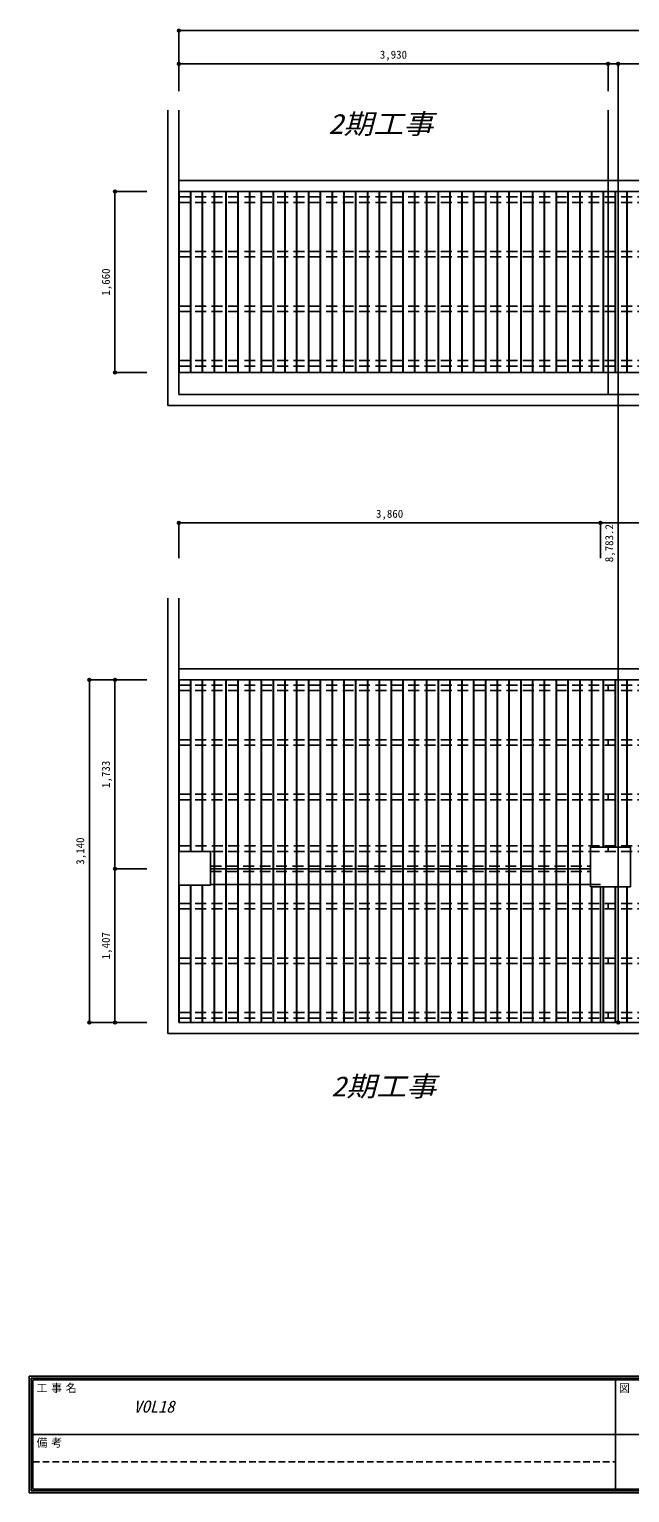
# Model space of a CAD drawing. Units: millimetres at full size, sheet at 1:50, with parts at other scales. Extents: x -9388 to 15553, y -6866 to 6649.
# Drawn here: x -9388 to -3890, y -6866 to 6543 of the extents above; entities that cross this region are included whole.
import ezdxf
from ezdxf.enums import TextEntityAlignment as Align

# ---------------------------------------------------------------- set-up
doc = ezdxf.new("R2010")
doc.units = ezdxf.units.MM
doc.header["$LTSCALE"] = 50
doc.header["$PDMODE"] = 32
doc.header["$PDSIZE"] = 25
doc.linetypes.add('DASHED1', pattern=[1.8, 1.2, -0.6])
doc.linetypes.add('DASHED2', pattern=[3, 2, -1])
for name, color, linetype in [('2-4_建具', 4, 'DASHED2'), ('2-6_設備', 3, 'Continuous'), ('2-A_建築見掛', 7, 'Continuous'), ('2-B_文字', 6, 'Continuous'), ('2-C_寸法', 4, 'Continuous'), ('F-B_文字', 3, 'Continuous')]:
    doc.layers.add(name, color=color, linetype=linetype)
doc.styles.add('ＭＳ ゴシック', font='')
doc.styles.get('ＭＳ ゴシック').set_extended_font_data('MS Gothic')

msp = doc.modelspace()

# ---------------------------------------------------------------- linework, layer by layer
at = {"layer": '2-4_建具'}
for p, q in [((-8018.46, 5006.87), (5821.54, 5006.87)), ((-8018.46, 5006.87), (-8018.46, 4956.87)), ((-4088.46, 5006.87), (-4088.46, 4956.87)), ((-8018.46, 4956.87), (5821.54, 4956.87)), ((-8018.46, 4506.87), (5821.54, 4506.87)), ((-8018.46, 4506.87), (-8018.46, 4456.87)), ((-8018.46, 4456.87), (5821.54, 4456.87)), ((-4088.46, 4506.87), (-4088.46, 4456.87)), ((-8018.46, 4006.87), (5821.54, 4006.87)), ((-8018.46, 4006.87), (-8018.46, 3956.87)), ((-8018.46, 3956.87), (5821.54, 3956.87)), ((-4088.46, 4006.87), (-4088.46, 3956.87)), ((-8018.46, 3506.87), (5821.54, 3506.87)), ((-8018.46, 3506.87), (-8018.46, 3456.87)), ((-4088.46, 3506.87), (-4088.46, 3456.87)), ((-8018.46, 3456.87), (5821.54, 3456.87)), ((-8018.46, 533.19), (5821.54, 533.19)), ((-8018.46, 533.19), (-8018.46, 483.19)), ((-8018.46, 483.19), (5821.54, 483.19)), ((-4088.46, 533.19), (-4088.46, 483.19)), ((-8018.46, 33.19), (5821.54, 33.19)), ((-8018.46, 33.19), (-8018.46, -16.81)), ((-4088.46, 33.19), (-4088.46, -16.81)), ((-8018.46, -16.81), (5821.54, -16.81)), ((-8018.46, -466.81), (5821.54, -466.81)), ((-8018.46, -466.81), (-8018.46, -516.81)), ((-8018.46, -516.81), (5821.54, -516.81)), ((-4088.46, -466.81), (-4088.46, -516.81)), ((-8016.96, -939.81), (5823.04, -939.81)), ((-8016.96, -939.81), (-8016.96, -989.81)), ((-8016.96, -989.81), (5823.04, -989.81)), ((-4086.96, -939.81), (-4086.96, -989.81)), ((-7728.46, -1124.81), (-4248.46, -1124.81)), ((-7728.46, -1124.81), (-7728.46, -1174.81)), ((-7728.46, -1174.81), (-4248.46, -1174.81)), ((-4248.46, -1124.81), (-4248.46, -1174.81)), ((-8018.46, -1466.81), (5821.54, -1466.81)), ((-8018.46, -1466.81), (-8018.46, -1516.81)), ((-4088.46, -1466.81), (-4088.46, -1516.81)), ((-8018.46, -1516.81), (5821.54, -1516.81)), ((-8018.46, -1966.81), (5821.54, -1966.81)), ((-8018.46, -1966.81), (-8018.46, -2016.81)), ((-4088.46, -1966.81), (-4088.46, -2016.81)), ((-8018.46, -2016.81), (5821.54, -2016.81)), ((-8018.46, -2466.81), (5821.54, -2466.81)), ((-8018.46, -2466.81), (-8018.46, -2516.81)), ((-8018.46, -2516.81), (5821.54, -2516.81)), ((-4088.46, -2466.81), (-4088.46, -2516.81))]:
    msp.add_line(p, q, dxfattribs=at)
at = {"layer": '2-6_設備'}
for p, q in [((-8016.96, 3396.87), (-8016.96, 5056.87)), ((-7911.96, 3396.87), (-7911.96, 5056.87)), ((-7908.96, 3396.87), (-7908.96, 5056.87)), ((-7803.96, 3396.87), (-7803.96, 5056.87)), ((-7800.96, 3396.87), (-7800.96, 5056.87)), ((-7695.96, 3396.87), (-7695.96, 5056.87)), ((-7692.96, 3396.87), (-7692.96, 5056.87)), ((-7587.96, 3396.87), (-7587.96, 5056.87)), ((-7584.96, 3396.87), (-7584.96, 5056.87)), ((-7479.96, 3396.87), (-7479.96, 5056.87)), ((-7476.96, 3396.87), (-7476.96, 5056.87)), ((-7371.96, 3396.87), (-7371.96, 5056.87)), ((-7368.96, 3396.87), (-7368.96, 5056.87)), ((-7263.96, 3396.87), (-7263.96, 5056.87)), ((-7260.96, 3396.87), (-7260.96, 5056.87)), ((-7155.96, 3396.87), (-7155.96, 5056.87)), ((-7152.96, 3396.87), (-7152.96, 5056.87)), ((-7047.96, 3396.87), (-7047.96, 5056.87)), ((-7044.96, 3396.87), (-7044.96, 5056.87)), ((-6939.96, 3396.87), (-6939.96, 5056.87)), ((-6936.96, 3396.87), (-6936.96, 5056.87)), ((-6831.96, 3396.87), (-6831.96, 5056.87)), ((-6828.96, 3396.87), (-6828.96, 5056.87)), ((-6723.96, 3396.87), (-6723.96, 5056.87)), ((-6720.96, 3396.87), (-6720.96, 5056.87)), ((-6615.96, 3396.87), (-6615.96, 5056.87)), ((-6612.96, 3396.87), (-6612.96, 5056.87)), ((-6507.96, 3396.87), (-6507.96, 5056.87)), ((-6504.96, 3396.87), (-6504.96, 5056.87)), ((-6399.96, 3396.87), (-6399.96, 5056.87)), ((-6396.96, 3396.87), (-6396.96, 5056.87)), ((-6291.96, 3396.87), (-6291.96, 5056.87)), ((-6288.96, 3396.87), (-6288.96, 5056.87)), ((-6183.96, 3396.87), (-6183.96, 5056.87)), ((-6180.96, 3396.87), (-6180.96, 5056.87)), ((-6075.96, 3396.87), (-6075.96, 5056.87)), ((-6072.96, 3396.87), (-6072.96, 5056.87)), ((-5967.96, 3396.87), (-5967.96, 5056.87)), ((-5964.96, 3396.87), (-5964.96, 5056.87)), ((-5859.96, 3396.87), (-5859.96, 5056.87)), ((-5856.96, 3396.87), (-5856.96, 5056.87)), ((-5751.96, 3396.87), (-5751.96, 5056.87)), ((-5748.96, 3396.87), (-5748.96, 5056.87)), ((-5643.96, 3396.87), (-5643.96, 5056.87)), ((-5640.96, 3396.87), (-5640.96, 5056.87)), ((-5535.96, 3396.87), (-5535.96, 5056.87)), ((-5532.96, 3396.87), (-5532.96, 5056.87)), ((-5427.96, 3396.87), (-5427.96, 5056.87)), ((-5424.96, 3396.87), (-5424.96, 5056.87)), ((-5319.96, 3396.87), (-5319.96, 5056.87)), ((-5316.96, 3396.87), (-5316.96, 5056.87)), ((-5211.96, 3396.87), (-5211.96, 5056.87)), ((-5208.96, 3396.87), (-5208.96, 5056.87)), ((-5103.96, 3396.87), (-5103.96, 5056.87)), ((-5100.96, 3396.87), (-5100.96, 5056.87)), ((-4995.96, 3396.87), (-4995.96, 5056.87)), ((-4992.96, 3396.87), (-4992.96, 5056.87)), ((-4887.96, 3396.87), (-4887.96, 5056.87)), ((-4884.96, 3396.87), (-4884.96, 5056.87)), ((-4779.96, 3396.87), (-4779.96, 5056.87)), ((-4776.96, 3396.87), (-4776.96, 5056.87)), ((-4671.96, 3396.87), (-4671.96, 5056.87)), ((-4668.96, 3396.87), (-4668.96, 5056.87)), ((-4563.96, 3396.87), (-4563.96, 5056.87)), ((-4560.96, 3396.87), (-4560.96, 5056.87)), ((-4455.96, 3396.87), (-4455.96, 5056.87)), ((-4452.96, 3396.87), (-4452.96, 5056.87)), ((-4347.96, 3396.87), (-4347.96, 5056.87)), ((-4344.96, 3396.87), (-4344.96, 5056.87)), ((-4239.96, 3396.87), (-4239.96, 5056.87)), ((-4236.96, 3396.87), (-4236.96, 5056.87)), ((-4131.96, 3396.87), (-4131.96, 5056.87)), ((-4128.96, 3396.87), (-4128.96, 5056.87)), ((-4023.96, 3396.87), (-4023.96, 5056.87)), ((-4020.96, 3396.87), (-4020.96, 5056.87)), ((-3915.96, 3396.87), (-3915.96, 5056.87)), ((-3912.96, 3396.87), (-3912.96, 5056.87)), ((-8016.96, -989.81), (-8016.96, 583.19)), ((-7911.96, -989.81), (-7911.96, 583.19)), ((-7908.96, -989.81), (-7908.96, 583.19)), ((-7803.96, -989.81), (-7803.96, 583.19)), ((-7800.96, -989.81), (-7800.96, 583.19)), ((-7695.96, -2556.81), (-7695.96, 583.19)), ((-7692.96, -2556.81), (-7692.96, 583.19)), ((-7587.96, -2556.81), (-7587.96, 583.19)), ((-7584.96, -2556.81), (-7584.96, 583.19)), ((-7479.96, -2556.81), (-7479.96, 583.19)), ((-7476.96, -2556.81), (-7476.96, 583.19)), ((-7371.96, -2556.81), (-7371.96, 583.19)), ((-7368.96, -2556.81), (-7368.96, 583.19)), ((-7263.96, -2556.81), (-7263.96, 583.19)), ((-7260.96, -2556.81), (-7260.96, 583.19)), ((-7155.96, -2556.81), (-7155.96, 583.19)), ((-7152.96, -2556.81), (-7152.96, 583.19)), ((-7047.96, -2556.81), (-7047.96, 583.19)), ((-7044.96, -2556.81), (-7044.96, 583.19)), ((-6939.96, -2556.81), (-6939.96, 583.19)), ((-6936.96, -2556.81), (-6936.96, 583.19)), ((-6831.96, -2556.81), (-6831.96, 583.19)), ((-6828.96, -2556.81), (-6828.96, 583.19)), ((-6723.96, -2556.81), (-6723.96, 583.19)), ((-6720.96, -2556.81), (-6720.96, 583.19)), ((-6615.96, -2556.81), (-6615.96, 583.19)), ((-6612.96, -2556.81), (-6612.96, 583.19)), ((-6507.96, -2556.81), (-6507.96, 583.19)), ((-6504.96, -2556.81), (-6504.96, 583.19)), ((-6399.96, -2556.81), (-6399.96, 583.19)), ((-6396.96, -2556.81), (-6396.96, 583.19)), ((-6291.96, -2556.81), (-6291.96, 583.19)), ((-6288.96, -2556.81), (-6288.96, 583.19)), ((-6183.96, -2556.81), (-6183.96, 583.19)), ((-6180.96, -2556.81), (-6180.96, 583.19)), ((-6075.96, -2556.81), (-6075.96, 583.19)), ((-6072.96, -2556.81), (-6072.96, 583.19)), ((-5967.96, -2556.81), (-5967.96, 583.19)), ((-5964.96, -2556.81), (-5964.96, 583.19)), ((-5859.96, -2556.81), (-5859.96, 583.19)), ((-5856.96, -2556.81), (-5856.96, 583.19)), ((-5751.96, -2556.81), (-5751.96, 583.19)), ((-5748.96, -2556.81), (-5748.96, 583.19)), ((-5643.96, -2556.81), (-5643.96, 583.19)), ((-5640.96, -2556.81), (-5640.96, 583.19)), ((-5535.96, -2556.81), (-5535.96, 583.19)), ((-5532.96, -2556.81), (-5532.96, 583.19)), ((-5427.96, -2556.81), (-5427.96, 583.19)), ((-5424.96, -2556.81), (-5424.96, 583.19)), ((-5319.96, -2556.81), (-5319.96, 583.19)), ((-5316.96, -2556.81), (-5316.96, 583.19)), ((-5211.96, -2556.81), (-5211.96, 583.19)), ((-5208.96, -2556.81), (-5208.96, 583.19)), ((-5103.96, -2556.81), (-5103.96, 583.19)), ((-5100.96, -2556.81), (-5100.96, 583.19)), ((-4995.96, -2556.81), (-4995.96, 583.19)), ((-4992.96, -2556.81), (-4992.96, 583.19)), ((-4887.96, -2556.81), (-4887.96, 583.19)), ((-4884.96, -2556.81), (-4884.96, 583.19)), ((-4779.96, -2556.81), (-4779.96, 583.19)), ((-4776.96, -2556.81), (-4776.96, 583.19)), ((-4671.96, -2556.81), (-4671.96, 583.19)), ((-4668.96, -2556.81), (-4668.96, 583.19)), ((-4563.96, -2556.81), (-4563.96, 583.19)), ((-4560.96, -2556.81), (-4560.96, 583.19)), ((-4455.96, -2556.81), (-4455.96, 583.19)), ((-4452.96, -2556.81), (-4452.96, 583.19)), ((-4347.96, -2556.81), (-4347.96, 583.19)), ((-4344.96, -2556.81), (-4344.96, 583.19)), ((-4239.96, -951.81), (-4239.96, 583.19)), ((-4236.96, -951.81), (-4236.96, 583.19)), ((-4131.96, -951.81), (-4131.96, 583.19)), ((-4128.96, -951.81), (-4128.96, 583.19)), ((-4023.96, -951.81), (-4023.96, 583.19)), ((-4020.96, -951.81), (-4020.96, 583.19)), ((-3915.96, -951.81), (-3915.96, 583.19)), ((-3912.96, -951.81), (-3912.96, 583.19)), ((-7728.46, -1149.81), (-4248.46, -1149.81)), ((-8016.96, -2556.81), (-8016.96, -1299.81)), ((-7911.96, -2556.81), (-7911.96, -1299.81)), ((-7908.96, -2556.81), (-7908.96, -1299.81)), ((-7803.96, -2556.81), (-7803.96, -1299.81)), ((-7800.96, -2556.81), (-7800.96, -1299.81)), ((-4239.96, -2556.81), (-4239.96, -1313.81)), ((-4236.96, -2556.81), (-4236.96, -1313.81)), ((-4131.96, -2556.81), (-4131.96, -1313.81)), ((-4128.96, -2556.81), (-4128.96, -1313.81)), ((-4023.96, -2556.81), (-4023.96, -1313.81)), ((-4020.96, -2556.81), (-4020.96, -1313.81)), ((-3915.96, -2556.81), (-3915.96, -1313.81)), ((-3912.96, -2556.81), (-3912.96, -1313.81))]:
    msp.add_line(p, q, dxfattribs=at)
at = {"layer": '2-A_建築見掛'}
for p, q in [((-8118.46, 5802.75), (-8118.46, 3096.87)), ((-8018.46, 5802.75), (-8018.46, 3196.87)), ((-4088.46, 5802.75), (-4088.46, 3192.18)), ((-8018.46, 5156.87), (5821.54, 5156.87)), ((-8018.46, 5056.87), (5821.54, 5056.87)), ((-8018.46, 3396.87), (5821.54, 3396.87)), ((-8118.46, 3096.87), (5921.54, 3096.87)), ((-8018.46, 3196.87), (5821.54, 3196.87)), ((-8018.46, 683.19), (5821.54, 683.19)), ((-8018.46, 583.19), (5821.54, 583.19)), ((-4248.46, -951.81), (-4248.46, -1313.81)), ((-8018.46, -1299.81), (-7728.46, -1299.81)), ((-7728.46, -1291.81), (-4158.46, -1291.81)), ((-4248.46, -1313.81), (-3883.46, -1313.81)), ((-4158.46, -1313.81), (-4158.46, -2556.81))]:
    msp.add_line(p, q, dxfattribs=at)
for points in [[(-8118.46, 1329.07), (-8118.46, -2656.81), (5921.54, -2656.81)], [(-8018.46, 1329.07), (-8018.46, -2556.81), (5821.54, -2556.81)], [(-8018.46, -989.81), (-7728.46, -989.81), (-7728.46, -1299.81)], [(-4248.46, -951.81), (-3883.46, -951.81), (-3883.46, -1313.81)]]:
    msp.add_lwpolyline(points, dxfattribs=at)
at = {"layer": '2-C_寸法'}
for p, q in [((-8018.46, 6530.09), (-8018.46, 6226.35)), ((-8018.46, 6530.09), (5821.54, 6530.09)), ((-8018.46, 6226.35), (-8018.46, 5975.73)), ((-8018.46, 6226.35), (-4088.46, 6226.35)), ((-4088.46, 6226.35), (-4088.46, 5975.73)), ((-4088.46, 6226.35), (1891.54, 6226.35)), ((-3994.74, 6226.35), (-4088.46, 6226.35)), ((-3994.74, 6226.35), (-3994.74, -2556.81)), ((-8603.44, 5056.87), (-8311.05, 5056.87)), ((-8603.44, 5056.87), (-8603.44, 3396.87)), ((-8603.44, 3396.87), (-8311.05, 3396.87)), ((-8018.46, 2019.8), (-8018.46, 1695.79)), ((-8018.46, 2019.8), (-4158.46, 2019.8)), ((-4158.46, 2019.8), (-4158.46, 1695.79)), ((-4158.46, 2019.8), (1871.54, 2019.8)), ((-8838.12, 583.19), (-8603.44, 583.19)), ((-8838.12, -2556.81), (-8838.12, 583.19)), ((-8603.44, 583.19), (-8311.05, 583.19)), ((-8603.44, 583.19), (-8603.44, -1149.81)), ((-8603.44, -1149.81), (-8311.05, -1149.81)), ((-8603.44, -1149.81), (-8603.44, -2556.81)), ((-8838.12, -2556.81), (-8603.44, -2556.81)), ((-8603.44, -2556.81), (-8311.05, -2556.81)), ((-3994.74, -2556.81), (-4088.46, -2556.81))]:
    msp.add_line(p, q, dxfattribs=at)
at = {"layer": '2-C_寸法', "color": 7}
for p in [(-8018.46, 6530.09), (-8018.46, 6226.35), (-4088.46, 6226.35), (-3994.74, 6226.35), (-8603.44, 5056.87), (-8603.44, 3396.87), (-8018.46, 2019.8), (-4158.46, 2019.8), (-8838.12, 583.19), (-8603.44, 583.19), (-8603.44, -1149.81), (-8838.12, -2556.81), (-8603.44, -2556.81), (-3994.74, -2556.81)]:
    msp.add_point(p, dxfattribs=at)
at = {"layer": 'F-B_文字'}
for p, q in [((-9388.25, -5799.06), (9411.75, -5799.06)), ((-9388.25, -5799.06), (-9388.25, -6865.73)), ((-9371.58, -5815.73), (9395.09, -5815.73)), ((-9371.58, -5815.73), (-9371.58, -6849.06)), ((-9354.91, -5832.39), (9378.42, -5832.39)), ((-4021.58, -5832.39), (-4021.58, -6832.39)), ((-9354.91, -6332.39), (1311.75, -6332.39)), ((-9388.25, -6865.73), (9411.75, -6865.73)), ((-9371.58, -6849.06), (9395.09, -6849.06))]:
    msp.add_line(p, q, dxfattribs=at)
at = {"layer": 'F-B_文字', "linetype": 'DASHED1'}
msp.add_line((-9354.91, -6582.39), (-4021.58, -6582.39), dxfattribs=at)
at = {"layer": 'F-B_文字'}
msp.add_lwpolyline([(-9354.91, -5832.39), (-9354.91, -6832.39), (9378.42, -6832.39)], dxfattribs=at)

# ---------------------------------------------------------------- texts
at = {"layer": '2-B_文字', "style": 'ＭＳ ゴシック', "oblique": 15, "width": 1.1}
for p in [(-6649.54, 5529.44), (-6623.47, -3288.52)]:
    msp.add_text('2期工事', height=183.3, dxfattribs=at).set_placement(p, align=Align.BOTTOM_LEFT)
at = {"layer": '2-C_寸法', "style": 'ＭＳ ゴシック'}
for s, p in [('3,930', (-6178.46, 6251.35)), ('3,860', (-6213.46, 2044.8))]:
    msp.add_text(s, height=73.31, dxfattribs=at).set_placement(p, align=Align.BOTTOM_LEFT)
for s, p in [('1,660', (-8628.44, 4101.87)), ('8,783.2', (-4019.74, 1659.77)), ('1,733', (-8628.44, -408.31)), ('3,140', (-8863.12, -1111.81)), ('1,407', (-8628.44, -1978.31))]:
    msp.add_text(s, height=73.31, rotation=90, dxfattribs=at).set_placement(p, align=Align.BOTTOM_LEFT)
at = {"layer": 'F-B_文字', "color": 4, "style": 'ＭＳ ゴシック'}
for s, p in [('工', (-9321.58, -5965.73)), ('事', (-9188.25, -5965.73)), ('名', (-9054.91, -5965.73)), ('図', (-3988.25, -5965.73)), ('備', (-9321.58, -6465.73)), ('考', (-9188.25, -6465.73))]:
    msp.add_text(s, height=73.31, dxfattribs=at).set_placement(p, align=Align.BOTTOM_LEFT)
at = {"layer": 'F-B_文字', "style": 'ＭＳ ゴシック', "oblique": 15}
msp.add_text('VOL18', height=110, dxfattribs=at).set_placement((-8433.6, -6164.53), align=Align.BOTTOM_LEFT)

doc.saveas('drawing.dxf')
